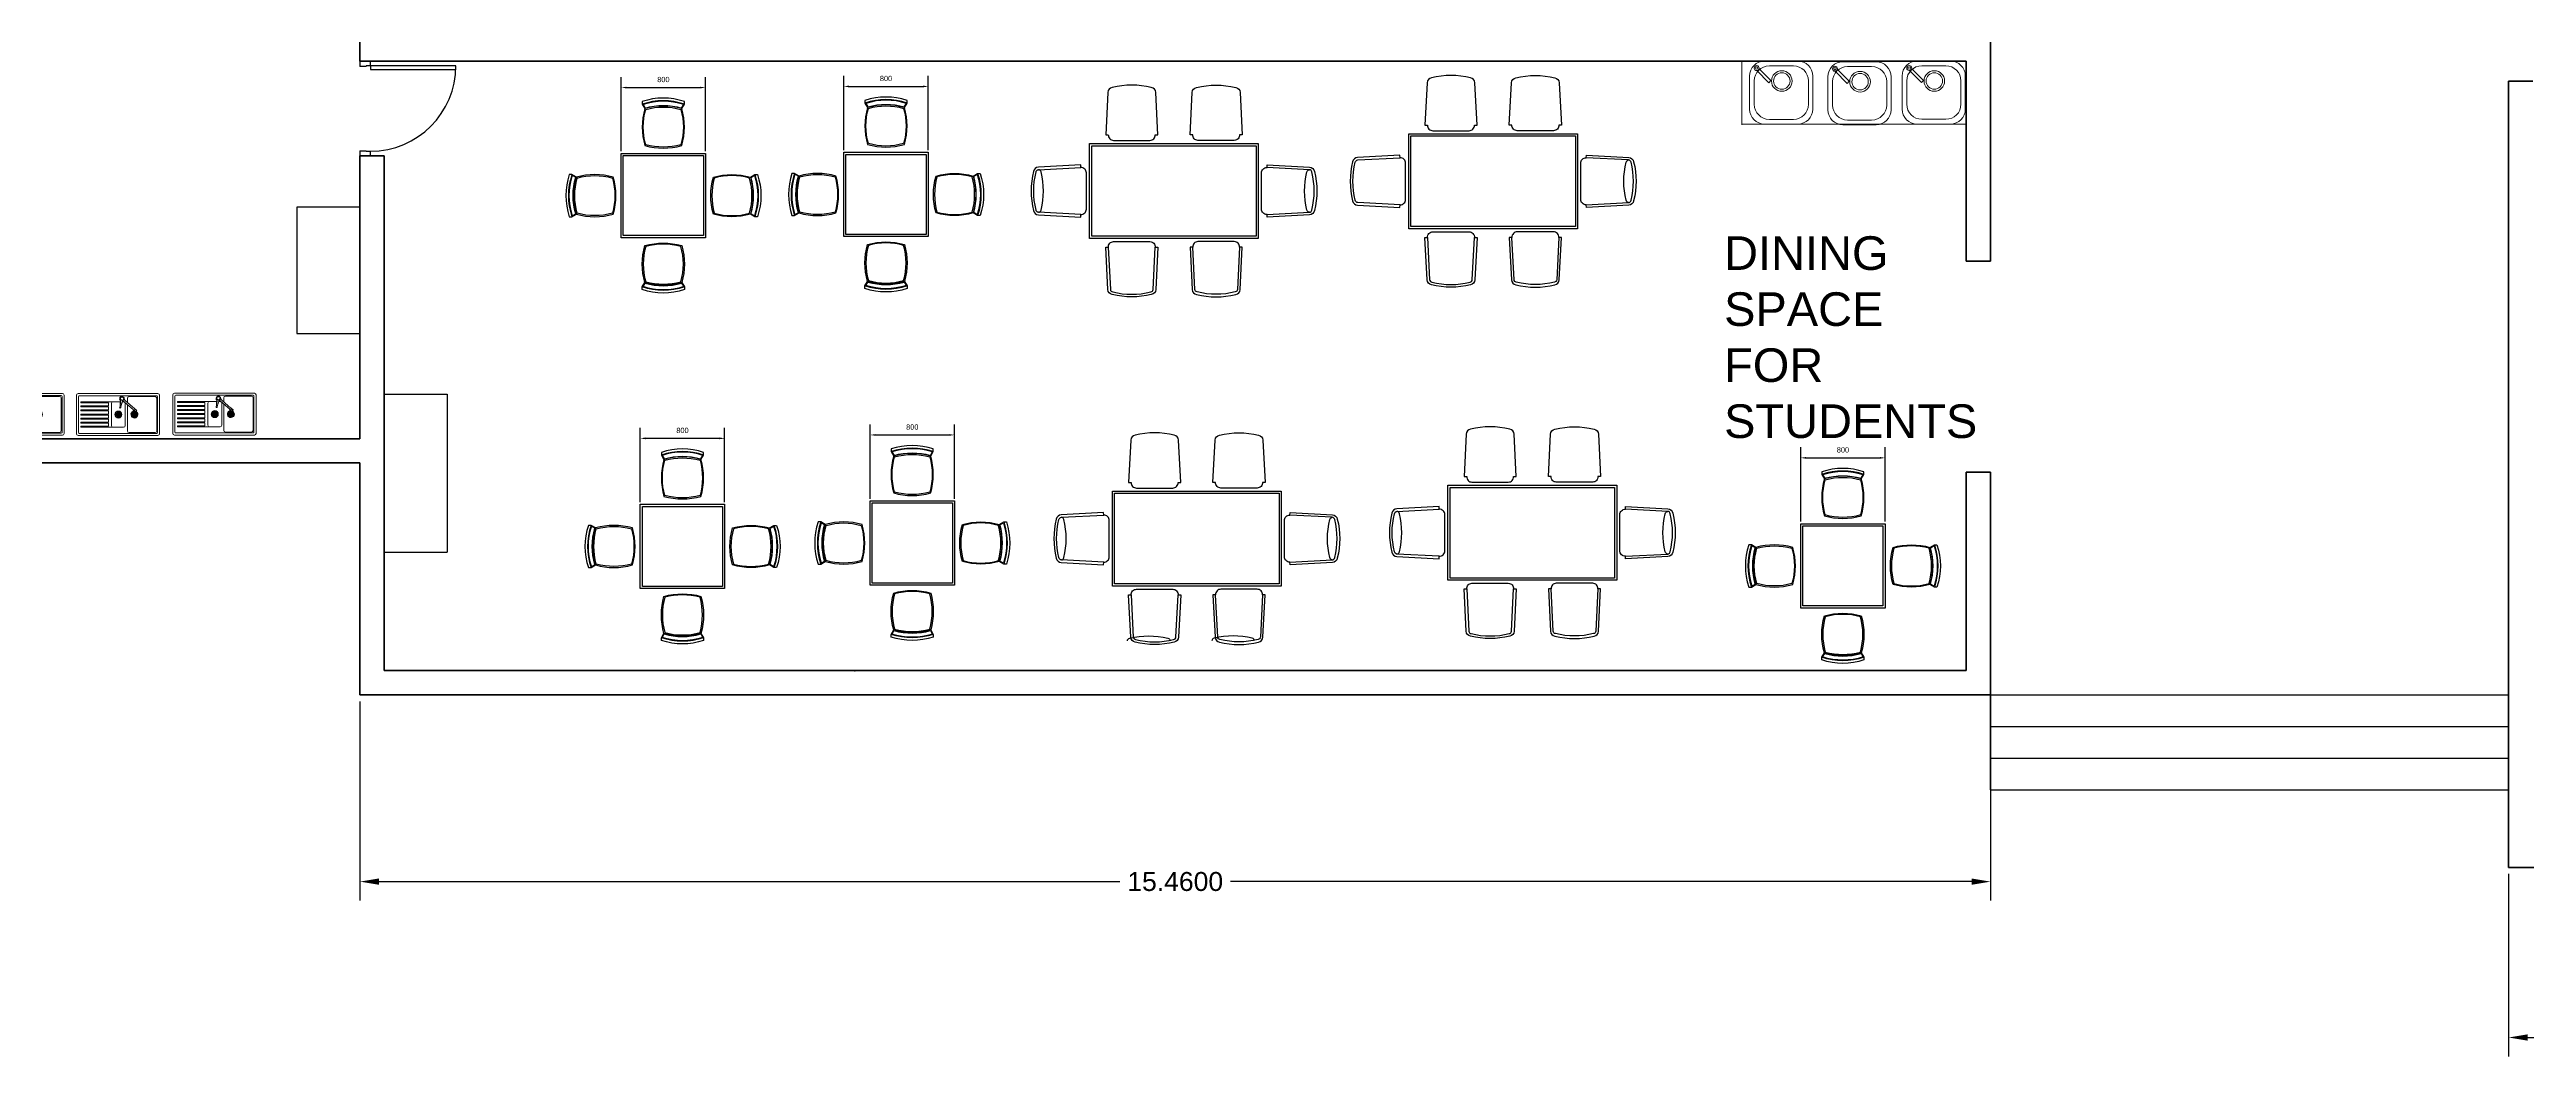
# Model space of a CAD drawing. Header units: metres. Extents: x -353 to 1688, y -477 to 135.
# Drawn here: x 469.63 to 493.12, y -363.14 to -353.58 of the extents above; entities that cross this region are included whole.
import ezdxf

# ---------------------------------------------------------------- set-up
doc = ezdxf.new("R2010")
doc.units = ezdxf.units.M
doc.header["$MEASUREMENT"] = 0
for name, color, linetype, lineweight in [('DIMENSION', 240, 'Continuous', 40), ('ELEVATION', 160, 'Continuous', 20), ('WALL', 2, 'Continuous', 40)]:
    doc.layers.add(name, color=color, linetype=linetype, lineweight=lineweight)
for name, color, linetype in [('door space', 1, 'Continuous'), ('ID-LOOSE', 31, 'Continuous'), ('ID-LOOSE2', 8, 'Continuous')]:
    doc.layers.add(name, color=color, linetype=linetype)
for name, color, linetype, plot in [('FURNITURE', 130, 'Continuous', False), ('STAIR', 231, 'Continuous', False), ('TEXT', 141, 'Continuous', False)]:
    doc.layers.add(name, color=color, linetype=linetype, plot=plot)
doc.styles.get("Standard").update_dxf_attribs({"font": 'arial.ttf'})
doc.dimstyles.new('Annotative', dxfattribs={"dimscale": 0, "dimtxt": 0.18, "dimasz": 0.18, "dimexe": 0.18, "dimexo": 0.0625, "dimgap": 0.09, "dimtad": 0, "dimtih": 1, "dimtoh": 1, "dimdec": 4, "dimzin": 0, "dimdsep": 46, "dimtxsty": 'Standard', "dimcen": 0.09, "dimadec": 0, "dimazin": 0, "dimtfac": 1, "dimtdec": 4, "dimtofl": 0, "dimtmove": 0, "dimatfit": 3, "dimfxl": 1, "dimtolj": 1, "dimtzin": 0, "dimarcsym": 0})
doc.dimstyles.new('ARCHITXT', dxfattribs={"dimtxt": 0.05, "dimasz": 0.05, "dimexe": 0.1, "dimexo": 0.02, "dimgap": 0.05, "dimtad": 1, "dimtih": 1, "dimtoh": 1, "dimdec": 0, "dimlfac": 1000, "dimzin": 0, "dimdsep": 46, "dimtxsty": 'Standard', "dimcen": 0.1, "dimdle": 0.18, "dimclrd": 15, "dimclre": 15, "dimclrt": 202, "dimadec": 0, "dimazin": 0, "dimtfac": 0.72, "dimtdec": 0, "dimtix": 1, "dimtmove": 2, "dimatfit": 3, "dimfxl": 1, "dimtolj": 1, "dimtzin": 0, "dimarcsym": 0})

# ---------------------------------------------------------------- blocks, each defined once
blk = doc.blocks.new('A$C504E2D25')
at = {"layer": 'ID-LOOSE'}
blk.add_lwpolyline([(0, 0), (0, 0.9), (1.6, 0.9), (1.6, 0)], close=True, dxfattribs=at)
at = {"layer": 'ID-LOOSE2'}
blk.add_lwpolyline([(0.02, 0.02), (0.02, 0.88), (1.58, 0.88), (1.58, 0.02)], close=True, dxfattribs=at)
blk = doc.blocks.new('A$C8043')
at = {"layer": 'ID-LOOSE'}
blk.add_lwpolyline([(0.377, 1.275, 0.142857), (0.377, 1.625), (0.402, 1.667), (0.402, 1.692, 0.16432), (0.002, 1.692), (0.002, 1.667), (0.027, 1.625, 0.142857), (0.027, 1.275, 0.142857)], format="xyb", close=True, dxfattribs=at)
at = {"layer": 'ID-LOOSE2'}
for points in [[(0.395, 1.664, 0.159203), (0.01, 1.664), (0.03, 1.631, -0.139716), (0.375, 1.631)], [(0.035, 1.283, -0.138299), (0.035, 1.617, -0.138299), (0.369, 1.617, -0.138299), (0.369, 1.283, -0.138299)]]:
    blk.add_lwpolyline(points, format="xyb", close=True, dxfattribs=at)
at = {"layer": 'ID-LOOSE2', "color": 4}
for centre, start, end in [((0.202, 1.075), 71.3371, 108.6629), ((0.202, 1.025), 73.7398, 106.2602)]:
    blk.add_arc(centre, 0.625, start, end, dxfattribs=at)
blk = doc.blocks.new('*D151')
at = {"layer": 'Defpoints', "color": 0, "transparency": 16777216}
for p in [(487.039, -357.455), (486.239, -358.08), (487.039, -358.08)]:
    blk.add_point(p, dxfattribs=at)
at = {"layer": 'FURNITURE', "color": 15, "lineweight": -2, "transparency": 16777216}
for p, q in [((486.239, -358.06), (486.239, -357.355)), ((487.039, -358.06), (487.039, -357.355)), ((486.289, -357.455), (486.989, -357.455))]:
    blk.add_line(p, q, dxfattribs=at)
at = {"layer": 'FURNITURE', "color": 15, "transparency": 16777216}
for points in [[(486.289, -357.447), (486.289, -357.464), (486.239, -357.455)], [(486.989, -357.447), (486.989, -357.464), (487.039, -357.455)]]:
    blk.add_solid(points, dxfattribs=at)
at = {"layer": 'FURNITURE', "color": 202, "transparency": 16777216, "insert": (486.639, -357.38), "char_height": 0.05, "attachment_point": 5}
blk.add_mtext('\\A1;800', dxfattribs=at)
blk = doc.blocks.new('A$C027E3DAA')
at = {"lineweight": 5}
for p, q in [((48, 356), (128, 276)), ((142, 290), (63, 369)), ((320, 420), (100, 420)), ((291, 388), (131, 388)), ((0, 100), (0, 320)), ((31, 132), (31, 288)), ((128, 276), (142, 290)), ((391, 132), (391, 288)), ((420, 100), (420, 320)), ((291, 32), (131, 32)), ((320, 0), (100, 0))]:
    blk.add_line(p, q, dxfattribs=at)
for centre, radius in [((47, 373), 16.5), ((47, 373), 8.24), ((214, 287), 68.5), ((214, 287), 54.8)]:
    blk.add_circle(centre, radius, dxfattribs=at)
for centre, start, end in [((100, 320), 90, 180), ((131, 288), 90, 180), ((291, 288), 0, 90), ((320, 320), 0, 90), ((100, 100), 180, 270), ((131, 132), 180, 270), ((291, 132), 270, 0), ((320, 100), 270, 0)]:
    blk.add_arc(centre, 100, start, end, dxfattribs=at)
blk = doc.blocks.new('*D152')
at = {"layer": 'Defpoints', "color": 0, "transparency": 16777216}
for p in [(478.215, -357.238), (477.415, -357.863), (478.215, -357.863)]:
    blk.add_point(p, dxfattribs=at)
at = {"layer": 'FURNITURE', "color": 15, "lineweight": -2, "transparency": 16777216}
for p, q in [((477.415, -357.843), (477.415, -357.138)), ((478.215, -357.843), (478.215, -357.138)), ((477.465, -357.238), (478.165, -357.238))]:
    blk.add_line(p, q, dxfattribs=at)
at = {"layer": 'FURNITURE', "color": 15, "transparency": 16777216}
for points in [[(477.465, -357.23), (477.465, -357.246), (477.415, -357.238)], [(478.165, -357.23), (478.165, -357.246), (478.215, -357.238)]]:
    blk.add_solid(points, dxfattribs=at)
at = {"layer": 'FURNITURE', "color": 202, "transparency": 16777216, "insert": (477.815, -357.163), "char_height": 0.05, "attachment_point": 5}
blk.add_mtext('\\A1;800', dxfattribs=at)
blk = doc.blocks.new('*D153')
at = {"layer": 'Defpoints', "color": 0, "transparency": 16777216}
for p in [(477.966, -353.931), (477.166, -354.556), (477.966, -354.556)]:
    blk.add_point(p, dxfattribs=at)
at = {"layer": 'FURNITURE', "color": 15, "lineweight": -2, "transparency": 16777216}
for p, q in [((477.166, -354.536), (477.166, -353.831)), ((477.966, -354.536), (477.966, -353.831)), ((477.216, -353.931), (477.916, -353.931))]:
    blk.add_line(p, q, dxfattribs=at)
at = {"layer": 'FURNITURE', "color": 15, "transparency": 16777216}
for points in [[(477.216, -353.923), (477.216, -353.94), (477.166, -353.931)], [(477.916, -353.923), (477.916, -353.94), (477.966, -353.931)]]:
    blk.add_solid(points, dxfattribs=at)
at = {"layer": 'FURNITURE', "color": 202, "transparency": 16777216, "insert": (477.566, -353.856), "char_height": 0.05, "attachment_point": 5}
blk.add_mtext('\\A1;800', dxfattribs=at)
blk = doc.blocks.new('*D154')
at = {"layer": 'Defpoints', "color": 0, "transparency": 16777216}
for p in [(475.855, -353.942), (475.055, -354.567), (475.855, -354.567)]:
    blk.add_point(p, dxfattribs=at)
at = {"layer": 'FURNITURE', "color": 15, "lineweight": -2, "transparency": 16777216}
for p, q in [((475.055, -354.547), (475.055, -353.842)), ((475.855, -354.547), (475.855, -353.842)), ((475.105, -353.942), (475.805, -353.942))]:
    blk.add_line(p, q, dxfattribs=at)
at = {"layer": 'FURNITURE', "color": 15, "transparency": 16777216}
for points in [[(475.105, -353.934), (475.105, -353.95), (475.055, -353.942)], [(475.805, -353.934), (475.805, -353.95), (475.855, -353.942)]]:
    blk.add_solid(points, dxfattribs=at)
at = {"layer": 'FURNITURE', "color": 202, "transparency": 16777216, "insert": (475.455, -353.866), "char_height": 0.05, "attachment_point": 5}
blk.add_mtext('\\A1;800', dxfattribs=at)
blk = doc.blocks.new('*D155')
at = {"layer": 'Defpoints', "color": 0, "transparency": 16777216}
for p in [(476.036, -357.27), (475.236, -357.895), (476.036, -357.895)]:
    blk.add_point(p, dxfattribs=at)
at = {"layer": 'FURNITURE', "color": 15, "lineweight": -2, "transparency": 16777216}
for p, q in [((475.236, -357.875), (475.236, -357.17)), ((476.036, -357.875), (476.036, -357.17)), ((475.286, -357.27), (475.986, -357.27))]:
    blk.add_line(p, q, dxfattribs=at)
at = {"layer": 'FURNITURE', "color": 15, "transparency": 16777216}
for points in [[(475.286, -357.262), (475.286, -357.279), (475.236, -357.27)], [(475.986, -357.262), (475.986, -357.279), (476.036, -357.27)]]:
    blk.add_solid(points, dxfattribs=at)
at = {"layer": 'FURNITURE', "color": 202, "transparency": 16777216, "insert": (475.636, -357.195), "char_height": 0.05, "attachment_point": 5}
blk.add_mtext('\\A1;800', dxfattribs=at)
blk = doc.blocks.new('A$C6DD140BA')
at = {"lineweight": 5}
for p, q in [((0, 480), (0, 20)), ((975, 500), (20, 500)), ((25, 465), (25, 35)), ((960, 475), (35, 475)), ((55, 402), (55, 390)), ((526, 402), (55, 402)), ((385, 390), (55, 390)), ((55, 354), (55, 342)), ((385, 354), (55, 354)), ((385, 342), (55, 342)), ((55, 305), (55, 293)), ((385, 305), (55, 305)), ((220, 390), (242, 390)), ((385, 390), (385, 354)), ((385, 342), (385, 305)), ((420, 382), (420, 117)), ((565, 402), (553, 402)), ((575, 399), (680, 308)), ((585, 117), (585, 382)), ((693, 323), (589, 414)), ((610, 445), (610, 395)), ((610, 368), (610, 55)), ((940, 465), (630, 465)), ((960, 55), (960, 445)), ((970, 465), (970, 35)), ((995, 480), (995, 20)), ((35, 25), (960, 25)), ((385, 293), (55, 293)), ((55, 256), (55, 244)), ((385, 256), (55, 256)), ((385, 256), (55, 256)), ((385, 244), (55, 244)), ((385, 244), (55, 244)), ((55, 207), (55, 195)), ((385, 207), (55, 207)), ((385, 195), (55, 195)), ((55, 158), (55, 146)), ((385, 158), (55, 158)), ((385, 146), (55, 146)), ((55, 109), (55, 97)), ((385, 109), (55, 109)), ((55, 97), (565, 97)), ((385, 293), (385, 256)), ((385, 244), (385, 207)), ((385, 195), (385, 158)), ((385, 146), (385, 109)), ((630, 35), (940, 35)), ((20, 0), (975, 0))]:
    blk.add_line(p, q, dxfattribs=at)
for centre, radius in [((502, 250), 41.9), ((502, 250), 34.4), ((502, 250), 5.37), ((694, 250), 34.4), ((694, 250), 5.37)]:
    blk.add_circle(centre, radius, dxfattribs=at)
for centre, radius, start, end in [((20, 480), 20, 90, 180), ((35, 465), 10, 90, 180), ((440, 382), 20, 90, 180), ((545, 437), 28.1, 347.9416, 227.0472), ((23, 426), 503, 349.5127, 1.0023), ((524, 334), 6.64, 170.7195, 346.9394), ((526, 335), 4.91, 202.3488, 285.3321), ((220, 432), 311, 347.884, 359.213), ((546, 438), 20, 330.7981, 186.8608), ((545, 437), 16.2, 207.428, 320.6546), ((1023, 218), 506, 155.4149, 166.8735), ((843, 297), 313, 156.4016, 167.6897), ((509, 323), 100, 49.097, 61.8197), ((500, 89), 326, 79.282, 80.1673), ((548, 386), 29.3, 47.5907, 71.3329), ((654, 489), 100, 205.6099, 229.0971), ((565, 382), 20, 68.9377, 90), ((597, 442), 29.3, 201.23, 229.737), ((565, 382), 20, 0, 29.2341), ((630, 445), 20, 90, 180), ((614, 232), 100, 34.5946, 49.097), ((759, 399), 100, 229.0971, 243.5995), ((708, 297), 13.9, 214.5946, 63.5995), ((704, 300), 7.59, 107.908, 167.1608), ((708, 297), 8.12, 257.1394, 59.2202), ((710, 297), 9.65, 327.9665, 38.2217), ((940, 445), 20, 0, 90), ((960, 465), 10, 0, 90), ((975, 480), 20, 0, 90), ((20, 20), 20, 180, 270), ((35, 35), 10, 180, 270), ((440, 117), 20, 180, 270), ((565, 117), 20, 270, 0), ((630, 55), 20, 180, 270), ((694, 250), 41.9, 89.0843, 58.737), ((940, 55), 20, 270, 0), ((960, 35), 10, 270, 0), ((975, 20), 20, 270, 0)]:
    blk.add_arc(centre, radius, start, end, dxfattribs=at)
for centre, major_axis in [((483, 250), (14.5, 0)), ((485, 260), (12.6, -7.2)), ((485, 240), (12.6, 7.2)), ((493, 267), (7.2, -12.6)), ((493, 233), (7.2, 12.6)), ((502, 270), (0, -14.5)), ((502, 230), (0, 14.5)), ((512, 267), (-7.2, -12.6)), ((512, 233), (-7.2, 12.6)), ((520, 260), (-12.6, -7.2)), ((520, 240), (-12.6, 7.2)), ((522, 250), (-14.5, 0)), ((675, 250), (14.5, 0)), ((677, 260), (12.6, -7.2)), ((677, 240), (12.6, 7.2)), ((684, 267), (7.2, -12.6)), ((684, 233), (7.2, 12.6)), ((694, 270), (0, -14.5)), ((694, 230), (0, 14.5)), ((704, 267), (-7.2, -12.6)), ((704, 233), (-7.2, 12.6)), ((712, 260), (-12.6, -7.2)), ((712, 240), (-12.6, 7.2)), ((714, 250), (-14.5, 0))]:
    blk.add_ellipse(centre, major_axis=major_axis, ratio=0.137964, dxfattribs=at)
blk = doc.blocks.new('*D169')
at = {"layer": 'Defpoints', "color": 0, "transparency": 16777216}
for p in [(492.95, -361.341), (515.37, -361.341), (492.95, -362.955)]:
    blk.add_point(p, dxfattribs=at)
at = {"layer": 'DIMENSION', "color": 0, "lineweight": -2, "transparency": 16777216}
for p, q in [((492.95, -361.403), (492.95, -363.135)), ((515.37, -361.403), (515.37, -363.135)), ((493.13, -362.955), (503.625, -362.955)), ((515.19, -362.955), (504.695, -362.955))]:
    blk.add_line(p, q, dxfattribs=at)
at = {"layer": 'DIMENSION', "color": 0, "transparency": 16777216}
for points in [[(493.13, -362.925), (493.13, -362.985), (492.95, -362.955)], [(515.19, -362.925), (515.19, -362.985), (515.37, -362.955)]]:
    blk.add_solid(points, dxfattribs=at)
at = {"layer": 'DIMENSION', "color": 0, "transparency": 16777216, "insert": (504.16, -362.955), "char_height": 0.18, "attachment_point": 5}
blk.add_mtext('\\A1;22.4200', dxfattribs=at)
blk = doc.blocks.new('*D170')
at = {"layer": 'Defpoints', "color": 0, "transparency": 16777216}
for p in [(472.578, -359.704), (488.038, -359.704), (472.578, -361.476)]:
    blk.add_point(p, dxfattribs=at)
at = {"layer": 'DIMENSION', "color": 0, "lineweight": -2, "transparency": 16777216}
for p, q in [((472.578, -359.767), (472.578, -361.656)), ((488.038, -359.767), (488.038, -361.656)), ((472.758, -361.476), (479.783, -361.476)), ((487.858, -361.476), (480.833, -361.476))]:
    blk.add_line(p, q, dxfattribs=at)
at = {"layer": 'DIMENSION', "color": 0, "transparency": 16777216}
for points in [[(472.758, -361.446), (472.758, -361.506), (472.578, -361.476)], [(487.858, -361.446), (487.858, -361.506), (488.038, -361.476)]]:
    blk.add_solid(points, dxfattribs=at)
at = {"layer": 'DIMENSION', "color": 0, "transparency": 16777216, "insert": (480.308, -361.476), "char_height": 0.18, "attachment_point": 5}
blk.add_mtext('\\A1;15.4600', dxfattribs=at)

msp = doc.modelspace()

# ---------------------------------------------------------------- linework, layer by layer
for p, q in [((472.80532, -354.59069), (472.80532, -357.27392)), ((472.80532, -357.27392), (472.80783, -357.27392))]:
    msp.add_line(p, q)
at = {"layer": 'door space'}
for p, q in [((472.57783, -353.69069), (472.57783, -353.74069)), ((472.67783, -353.69069), (472.57783, -353.69069)), ((472.63783, -353.74069), (472.57783, -353.74069)), ((472.67783, -353.73569), (472.63783, -353.73569)), ((472.63783, -353.74069), (472.63783, -353.73569)), ((472.67783, -353.73569), (472.67783, -353.69069)), ((473.48783, -353.73569), (472.67783, -353.73569)), ((472.67783, -353.73569), (472.67783, -353.77069)), ((472.67783, -353.77069), (473.48783, -353.77069)), ((472.57783, -354.54069), (472.57783, -354.59069)), ((472.57783, -354.54069), (472.63783, -354.54069)), ((472.57783, -354.59069), (472.67783, -354.59069)), ((472.63783, -354.54569), (472.63783, -354.54069)), ((472.63783, -354.54569), (472.67783, -354.54569)), ((472.67783, -354.59069), (472.67783, -354.54569))]:
    msp.add_line(p, q, dxfattribs=at)
msp.add_ellipse((472.67783, -353.73569), major_axis=(0.57276, 0.57276), ratio=1, start_param=3.92699082, end_param=5.49778714, dxfattribs=at)
at = {"layer": 'ELEVATION'}
for p, q in [((483.48256, -353.68847), (483.48249, -353.69069)), ((485.67951, -353.69621), (485.67951, -354.29621)), ((485.67951, -354.29069), (487.80783, -354.29069)), ((477.27015, -359.47431), (477.27011, -359.48364))]:
    msp.add_line(p, q, dxfattribs=at)
at = {"layer": 'FURNITURE'}
for p, q in [((472.57815, -355.07528), (471.97815, -355.07528)), ((471.97815, -355.07528), (471.97815, -356.27528)), ((471.97815, -356.27528), (472.57815, -356.27528)), ((472.80532, -356.84966), (473.40532, -356.84966)), ((473.40532, -356.84966), (473.40532, -358.34966)), ((472.80532, -358.34966), (473.40532, -358.34966))]:
    msp.add_line(p, q, dxfattribs=at)
for points in [[(480.1183, -354.39091), (480.14327, -354.38966), (480.12319, -353.98813, 0.35443082), (480.08114, -353.94126, 0.12131784), (479.71071, -353.94126, 0.35443082), (479.66866, -353.98813), (479.64858, -354.38966), (479.67355, -354.39091, 0.4289229), (479.72349, -354.44341), (480.06836, -354.44341, 0.4289229), (480.1183, -354.39091)], [(480.47355, -354.39091), (480.44858, -354.38966), (480.46866, -353.98813, -0.35443082), (480.51071, -353.94126, -0.12131784), (480.88114, -353.94126, -0.35443082), (480.92319, -353.98813), (480.94327, -354.38966), (480.9183, -354.39091, -0.4289229), (480.86836, -354.44341), (480.52349, -354.44341, -0.4289229), (480.47355, -354.39091)], [(483.14492, -354.29876), (483.16989, -354.29751), (483.14981, -353.89598, 0.35443082), (483.10776, -353.8491, 0.12131784), (482.73733, -353.8491, 0.35443082), (482.69528, -353.89598), (482.6752, -354.29751), (482.70017, -354.29876, 0.4289229), (482.75011, -354.35126), (483.09498, -354.35126, 0.4289229), (483.14492, -354.29876)], [(483.50017, -354.29876), (483.4752, -354.29751), (483.49528, -353.89598, -0.35443082), (483.53733, -353.8491, -0.12131784), (483.90776, -353.8491, -0.35443082), (483.94981, -353.89598), (483.96989, -354.29751), (483.94492, -354.29876, -0.4289229), (483.89498, -354.35126), (483.55011, -354.35126, -0.4289229), (483.50017, -354.29876)], [(482.44005, -354.60888), (482.4388, -354.58391), (482.03727, -354.60399, 0.35443082), (481.99039, -354.64604, 0.12131784), (481.99039, -355.01647, 0.35443082), (482.03727, -355.05852), (482.4388, -355.0786), (482.44005, -355.05363, 0.4289229), (482.49254, -355.00369), (482.49254, -354.65882, 0.4289229), (482.44005, -354.60888)], [(484.20504, -354.60888), (484.20629, -354.58391), (484.60782, -354.60399, -0.35443082), (484.6547, -354.64604, -0.12131784), (484.6547, -355.01647, -0.35443082), (484.60782, -355.05852), (484.20629, -355.0786), (484.20504, -355.05363, -0.4289229), (484.15254, -355.00369), (484.15254, -354.65882, -0.4289229), (484.20504, -354.60888)], [(479.41343, -354.70103), (479.41218, -354.67607), (479.01065, -354.69614, 0.35443082), (478.96377, -354.73819, 0.12131784), (478.96377, -355.10862, 0.35443082), (479.01065, -355.15068), (479.41218, -355.17075), (479.41343, -355.14578, 0.4289229), (479.46593, -355.09585), (479.46593, -354.75097, 0.4289229), (479.41343, -354.70103)], [(481.17842, -354.70103), (481.17967, -354.67607), (481.5812, -354.69614, -0.35443082), (481.62808, -354.73819, -0.12131784), (481.62808, -355.10862, -0.35443082), (481.5812, -355.15068), (481.17967, -355.17075), (481.17842, -355.14578, -0.4289229), (481.12593, -355.09585), (481.12593, -354.75097, -0.4289229), (481.17842, -354.70103)], [(483.14492, -355.36375), (483.16989, -355.365), (483.14981, -355.76653, -0.35443082), (483.10776, -355.81341, -0.12131784), (482.73733, -355.81341, -0.35443082), (482.69528, -355.76653), (482.6752, -355.365), (482.70017, -355.36375, -0.4289229), (482.75011, -355.31126), (483.09498, -355.31126, -0.4289229), (483.14492, -355.36375)], [(483.50017, -355.36375), (483.4752, -355.365), (483.49528, -355.76653, 0.35443082), (483.53733, -355.81341, 0.12131784), (483.90776, -355.81341, 0.35443082), (483.94981, -355.76653), (483.96989, -355.365), (483.94492, -355.36375, 0.4289229), (483.89498, -355.31126), (483.55011, -355.31126, 0.4289229), (483.50017, -355.36375)], [(480.1183, -355.45591), (480.14327, -355.45715), (480.12319, -355.85869, -0.35443082), (480.08114, -355.90556, -0.12131784), (479.71071, -355.90556, -0.35443082), (479.66866, -355.85869), (479.64858, -355.45715), (479.67355, -355.45591, -0.4289229), (479.72349, -355.40341), (480.06836, -355.40341, -0.4289229), (480.1183, -355.45591)], [(480.47355, -355.45591), (480.44858, -355.45715), (480.46866, -355.85869, 0.35443082), (480.51071, -355.90556, 0.12131784), (480.88114, -355.90556, 0.35443082), (480.92319, -355.85869), (480.94327, -355.45715), (480.9183, -355.45591, 0.4289229), (480.86836, -355.40341), (480.52349, -355.40341, 0.4289229), (480.47355, -355.45591)], [(483.51631, -357.63288), (483.54127, -357.63163), (483.5212, -357.2301, 0.35443082), (483.47915, -357.18322, 0.12131784), (483.10871, -357.18322, 0.35443082), (483.06666, -357.2301), (483.04659, -357.63163), (483.07156, -357.63288, 0.4289229), (483.12149, -357.68538), (483.46637, -357.68538, 0.4289229), (483.51631, -357.63288)], [(483.87156, -357.63288), (483.84659, -357.63163), (483.86666, -357.2301, -0.35443082), (483.90871, -357.18322, -0.12131784), (484.27915, -357.18322, -0.35443082), (484.3212, -357.2301), (484.34127, -357.63163), (484.31631, -357.63288, -0.4289229), (484.26637, -357.68538), (483.92149, -357.68538, -0.4289229), (483.87156, -357.63288)], [(480.33517, -357.68929), (480.36014, -357.68804), (480.34006, -357.28651, 0.35443082), (480.29801, -357.23964, 0.12131784), (479.92758, -357.23964, 0.35443082), (479.88552, -357.28651), (479.86545, -357.68804), (479.89042, -357.68929, 0.4289229), (479.94035, -357.74179), (480.28523, -357.74179, 0.4289229), (480.33517, -357.68929)], [(480.69042, -357.68929), (480.66545, -357.68804), (480.68552, -357.28651, -0.35443082), (480.72758, -357.23964, -0.12131784), (481.09801, -357.23964, -0.35443082), (481.14006, -357.28651), (481.16014, -357.68804), (481.13517, -357.68929, -0.4289229), (481.08523, -357.74179), (480.74035, -357.74179, -0.4289229), (480.69042, -357.68929)], [(479.63029, -357.99941), (479.62905, -357.97445), (479.22752, -357.99452, 0.35443082), (479.18064, -358.03657, 0.12131784), (479.18064, -358.40701, 0.35443082), (479.22752, -358.44906), (479.62905, -358.46913), (479.63029, -358.44417, 0.4289229), (479.68279, -358.39423), (479.68279, -358.04935, 0.4289229), (479.63029, -357.99941)], [(481.39529, -357.99941), (481.39654, -357.97445), (481.79807, -357.99452, -0.35443082), (481.84495, -358.03657, -0.12131784), (481.84495, -358.40701, -0.35443082), (481.79807, -358.44906), (481.39654, -358.46913), (481.39529, -358.44417, -0.4289229), (481.34279, -358.39423), (481.34279, -358.04935, -0.4289229), (481.39529, -357.99941)], [(482.81143, -357.943), (482.81018, -357.91803), (482.40865, -357.93811, 0.35443082), (482.36178, -357.98016, 0.12131784), (482.36178, -358.35059, 0.35443082), (482.40865, -358.39264), (482.81018, -358.41272), (482.81143, -358.38775, 0.4289229), (482.86393, -358.33781), (482.86393, -357.99294, 0.4289229), (482.81143, -357.943)], [(484.57643, -357.943), (484.57768, -357.91803), (484.97921, -357.93811, -0.35443082), (485.02608, -357.98016, -0.12131784), (485.02608, -358.35059, -0.35443082), (484.97921, -358.39264), (484.57768, -358.41272), (484.57643, -358.38775, -0.4289229), (484.52393, -358.33781), (484.52393, -357.99294, -0.4289229), (484.57643, -357.943)], [(480.33517, -358.75429), (480.36014, -358.75554), (480.34006, -359.15707, -0.35443082), (480.29801, -359.20394, -0.12131784), (479.92758, -359.20394, -0.35443082), (479.88552, -359.15707), (479.86545, -358.75554), (479.89042, -358.75429, -0.4289229), (479.94035, -358.70179), (480.28523, -358.70179, -0.4289229), (480.33517, -358.75429)], [(480.69042, -358.75429), (480.66545, -358.75554), (480.68552, -359.15707, 0.35443082), (480.72758, -359.20394, 0.12131784), (481.09801, -359.20394, 0.35443082), (481.14006, -359.15707), (481.16014, -358.75554), (481.13517, -358.75429, 0.4289229), (481.08523, -358.70179), (480.74035, -358.70179, 0.4289229), (480.69042, -358.75429)], [(483.51631, -358.69787), (483.54127, -358.69912), (483.5212, -359.10065, -0.35443082), (483.47915, -359.14753, -0.12131784), (483.10871, -359.14753, -0.35443082), (483.06666, -359.10065), (483.04659, -358.69912), (483.07156, -358.69787, -0.4289229), (483.12149, -358.64538), (483.46637, -358.64538, -0.4289229), (483.51631, -358.69787)], [(483.87156, -358.69787), (483.84659, -358.69912), (483.86666, -359.10065, 0.35443082), (483.90871, -359.14753, 0.12131784), (484.27915, -359.14753, 0.35443082), (484.3212, -359.10065), (484.34127, -358.69912), (484.31631, -358.69787, 0.4289229), (484.26637, -358.64538), (483.92149, -358.64538, 0.4289229), (483.87156, -358.69787)]]:
    msp.add_lwpolyline(points, format="xyb", close=True, dxfattribs=at)
for points in [[(475.05463, -354.5669), (475.85463, -354.5669), (475.85463, -355.3669), (475.05463, -355.3669)], [(475.07463, -354.5869), (475.83463, -354.5869), (475.83463, -355.3469), (475.07463, -355.3469)], [(477.16598, -354.55638), (477.96598, -354.55638), (477.96598, -355.35638), (477.16598, -355.35638)], [(477.18598, -354.57638), (477.94598, -354.57638), (477.94598, -355.33638), (477.18598, -355.33638)], [(475.2359, -357.89549), (476.0359, -357.89549), (476.0359, -358.69549), (475.2359, -358.69549)], [(477.41465, -357.86316), (478.21465, -357.86316), (478.21465, -358.66316), (477.41465, -358.66316)], [(477.43465, -357.88316), (478.19465, -357.88316), (478.19465, -358.64316), (477.43465, -358.64316)], [(475.2559, -357.91549), (476.0159, -357.91549), (476.0159, -358.67549), (475.2559, -358.67549)], [(486.23862, -358.08038), (487.03862, -358.08038), (487.03862, -358.88038), (486.23862, -358.88038)], [(486.25862, -358.10038), (487.01862, -358.10038), (487.01862, -358.86038), (486.25862, -358.86038)]]:
    msp.add_lwpolyline(points, close=True, dxfattribs=at)
for points in [[(482.44005, -355.05363), (482.03852, -355.03355, -0.36424887), (482.01495, -355.01167, -0.12213666), (482.01495, -354.65084, -0.36424887), (482.03852, -354.62896), (482.44005, -354.60888, -0.4289229)], [(484.20504, -355.05363), (484.60657, -355.03355, 0.36424887), (484.63013, -355.01167, 0.12213666), (484.63013, -354.65084, 0.36424887), (484.60657, -354.62896), (484.20504, -354.60888, 0.4289229)], [(479.41343, -355.14578), (479.0119, -355.12571, -0.36424887), (478.98834, -355.10382, -0.12213666), (478.98834, -354.743, -0.36424887), (479.0119, -354.72111), (479.41343, -354.70103, -0.4289229)], [(479.0119, -355.12571, 0.36424887), (479.03546, -355.10382, 0.12213666), (479.03546, -354.743, 0.36424887), (479.0119, -354.72111)], [(481.17842, -355.14578), (481.57995, -355.12571, 0.36424887), (481.60351, -355.10382, 0.12213666), (481.60351, -354.743, 0.36424887), (481.57995, -354.72111), (481.17842, -354.70103, 0.4289229)], [(481.57995, -355.12571, -0.36424887), (481.55639, -355.10382, -0.12213666), (481.55639, -354.743, -0.36424887), (481.57995, -354.72111)], [(484.60657, -355.03355, -0.36424887), (484.58301, -355.01167, -0.12213666), (484.58301, -354.65084, -0.36424887), (484.60657, -354.62896)], [(479.67355, -355.45591), (479.69363, -355.85744, 0.36424887), (479.71551, -355.881, 0.12213666), (480.07634, -355.881, 0.36424887), (480.09822, -355.85744), (480.1183, -355.45591, 0.4289229)], [(480.9183, -355.45591), (480.89822, -355.85744, -0.36424887), (480.87634, -355.881, -0.12213666), (480.51551, -355.881, -0.36424887), (480.49363, -355.85744), (480.47355, -355.45591, -0.4289229)], [(482.70017, -355.36375), (482.72024, -355.76528, 0.36424887), (482.74213, -355.78884, 0.12213666), (483.10296, -355.78884, 0.36424887), (483.12484, -355.76528), (483.14492, -355.36375, 0.4289229)], [(483.94492, -355.36375), (483.92484, -355.76528, -0.36424887), (483.90296, -355.78884, -0.12213666), (483.54213, -355.78884, -0.36424887), (483.52024, -355.76528), (483.50017, -355.36375, -0.4289229)], [(479.63029, -358.44417), (479.22876, -358.42409, -0.36424887), (479.2052, -358.4022, -0.12213666), (479.2052, -358.04138, -0.36424887), (479.22876, -358.01949), (479.63029, -357.99941, -0.4289229)], [(479.22876, -358.42409, 0.36424887), (479.25232, -358.4022, 0.12213666), (479.25232, -358.04138, 0.36424887), (479.22876, -358.01949)], [(481.39529, -358.44417), (481.79682, -358.42409, 0.36424887), (481.82038, -358.4022, 0.12213666), (481.82038, -358.04138, 0.36424887), (481.79682, -358.01949), (481.39529, -357.99941, 0.4289229)], [(481.79682, -358.42409, -0.36424887), (481.77326, -358.4022, -0.12213666), (481.77326, -358.04138, -0.36424887), (481.79682, -358.01949)], [(482.81143, -358.38775), (482.4099, -358.36767, -0.36424887), (482.38634, -358.34579, -0.12213666), (482.38634, -357.98496, -0.36424887), (482.4099, -357.96308), (482.81143, -357.943, -0.4289229)], [(482.4099, -358.36767, 0.36424887), (482.43346, -358.34579, 0.12213666), (482.43346, -357.98496, 0.36424887), (482.4099, -357.96308)], [(484.57643, -358.38775), (484.97796, -358.36767, 0.36424887), (485.00152, -358.34579, 0.12213666), (485.00152, -357.98496, 0.36424887), (484.97796, -357.96308), (484.57643, -357.943, 0.4289229)], [(484.97796, -358.36767, -0.36424887), (484.9544, -358.34579, -0.12213666), (484.9544, -357.98496, -0.36424887), (484.97796, -357.96308)], [(479.89042, -358.75429), (479.91049, -359.15582, 0.36424887), (479.93238, -359.17938, 0.12213666), (480.2932, -359.17938, 0.36424887), (480.31509, -359.15582), (480.33517, -358.75429, 0.4289229)], [(481.13517, -358.75429), (481.11509, -359.15582, -0.36424887), (481.0932, -359.17938, -0.12213666), (480.73238, -359.17938, -0.36424887), (480.71049, -359.15582), (480.69042, -358.75429, -0.4289229)], [(483.07156, -358.69787), (483.09163, -359.0994, 0.36424887), (483.11352, -359.12296, 0.12213666), (483.47434, -359.12296, 0.36424887), (483.49623, -359.0994), (483.51631, -358.69787, 0.4289229)], [(484.31631, -358.69787), (484.29623, -359.0994, -0.36424887), (484.27434, -359.12296, -0.12213666), (483.91352, -359.12296, -0.36424887), (483.89163, -359.0994), (483.87156, -358.69787, -0.4289229)], [(479.85479, -359.18995, -0.36424887), (479.87668, -359.16639, -0.12213666), (480.2375, -359.16639, -0.36424887), (480.25939, -359.18995)], [(481.05939, -359.18995, 0.36424887), (481.0375, -359.16639, 0.12213666), (480.67668, -359.16639, 0.36424887), (480.65479, -359.18995)]]:
    msp.add_lwpolyline(points, format="xyb", dxfattribs=at)
at = {"layer": 'STAIR'}
for p, q in [((488.03783, -359.70431), (492.94998, -359.70431)), ((488.03783, -360.00431), (492.94998, -360.00431)), ((488.03783, -360.30431), (492.94998, -360.30431)), ((488.03783, -360.60431), (492.94998, -360.60431))]:
    msp.add_line(p, q, dxfattribs=at)
at = {"layer": 'WALL'}
for p, q in [((472.57783, -353.46069), (472.57783, -353.69069)), ((488.03783, -355.59069), (488.03783, -353.46069)), ((472.57783, -353.69069), (487.80783, -353.69069)), ((487.80783, -355.59069), (487.80783, -353.69069)), ((492.94998, -353.88084), (492.94998, -361.34084)), ((493.18004, -353.88154), (492.94998, -353.88154)), ((472.57783, -354.59069), (472.80783, -354.59069)), ((472.57783, -354.59069), (472.57783, -357.27392)), ((472.80783, -354.59069), (472.80783, -359.47431)), ((472.80532, -355.59069), (472.80783, -355.59069)), ((487.80783, -355.59069), (488.03783, -355.59069)), ((472.80532, -356.59069), (472.80783, -356.59069)), ((468.94505, -357.27392), (472.57783, -357.27392)), ((468.71505, -357.50392), (472.57783, -357.50392)), ((472.57783, -357.50392), (472.57783, -359.70431)), ((487.80783, -357.59069), (488.03783, -357.59069)), ((487.80783, -359.47431), (487.80783, -357.59069)), ((488.03783, -360.60431), (488.03783, -357.59069)), ((472.80783, -359.47431), (487.80783, -359.47431)), ((472.57783, -359.70431), (488.03783, -359.70431)), ((492.94998, -361.34084), (503.17998, -361.34084))]:
    msp.add_line(p, q, dxfattribs=at)

# ---------------------------------------------------------------- block references
at = {"layer": 'FURNITURE'}
for name, p, xscale, yscale, zscale in [('A$C027E3DAA', (485.75427, -354.28924), 0.001426284879213249, 0.001426284879213249, 0.001426284879213249), ('A$C027E3DAA', (486.49625, -354.2957), 0.001426284879213249, 0.001426284879213249, 0.001426284879213249), ('A$C027E3DAA', (487.20026, -354.2887), 0.001426284879213249, 0.001426284879213249, 0.001426284879213249), ('A$C6DD140BA', (468.98322, -357.24095), 0.0007937219349072473, 0.0007937219349072473, 0.0007937219349072473), ('A$C6DD140BA', (469.88892, -357.24251), 0.0007937219349072473, 0.0007937219349072473, 0.0007937219349072473), ('A$C6DD140BA', (470.80296, -357.23869), 0.0007937219349072473, 0.0007937219349072473, 0.0007937219349072473)]:
    msp.add_blockref(name, p, dxfattribs=dict(at, xscale=xscale, yscale=yscale, zscale=zscale))
for name, p in [('A$C8043', (475.2523, -355.7669)), ('A$C8043', (477.36366, -355.75638)), ('A$C504E2D25', (482.52254, -355.28126)), ('A$C504E2D25', (479.49593, -355.37341)), ('A$C8043', (475.43358, -359.09549)), ('A$C8043', (477.61233, -359.06316)), ('A$C8043', (486.4363, -359.28038)), ('A$C504E2D25', (479.71279, -358.67179)), ('A$C504E2D25', (482.89393, -358.61538))]:
    msp.add_blockref(name, p, dxfattribs=at)
at = {"layer": 'FURNITURE', "rotation": 90}
for p in [(476.25463, -355.16922), (478.36598, -355.1587), (476.4359, -358.49781), (478.61465, -358.46548), (487.43862, -358.6827)]:
    msp.add_blockref('A$C8043', p, dxfattribs=at)
at = {"layer": 'FURNITURE', "xscale": -1}
for p, rotation in [((474.65463, -355.16922), 269.9999999999968), ((476.76598, -355.1587), 269.9999999999968), ((475.2523, -354.1669), 180), ((477.36366, -354.15638), 180), ((474.8359, -358.49781), 269.9999999999968), ((477.01465, -358.46548), 269.9999999999968), ((485.83862, -358.6827), 269.9999999999968), ((475.43358, -357.49549), 180), ((477.61233, -357.46316), 180), ((486.4363, -357.68038), 180)]:
    msp.add_blockref('A$C8043', p, dxfattribs=dict(at, rotation=rotation))

# ---------------------------------------------------------------- texts
at = {"layer": 'FURNITURE', "linetype": 'Continuous'}
for s, p in [('DINING', (479.07717, -355.09639)), ('CARPET FLOOR FIN.', (479.07719, -355.09681)), ('DINING', (482.47518, -358.33836)), ('CARPET FLOOR FIN.', (482.47519, -358.33878)), ('DINING', (479.29404, -358.39477)), ('CARPET FLOOR FIN.', (479.29405, -358.39519))]:
    msp.add_text(s, height=0.00025, dxfattribs=at).set_placement(p)
at = {"layer": 'TEXT', "insert": (485.51221, -355.35306), "char_height": 0.3188702, "attachment_point": 1}
msp.add_mtext_dynamic_manual_height_columns('DINING SPACE FOR STUDENTS', width=0.1826553, gutter_width=1.59435, heights=[0], dxfattribs=at)

# ---------------------------------------------------------------- dimensions: what is measured, and where the dimension line sits
at = {"layer": 'DIMENSION'}
for base, p1, p2, picture, middle in [((472.57783, -361.47624), (488.03783, -359.70431), (472.57783, -359.70431), '*D170', (480.30783, -361.47624)), ((492.94998, -362.95521), (515.36998, -361.34084), (492.94998, -361.34084), '*D169', (504.15998, -362.95521))]:
    dim = msp.add_linear_dim(base=base, p1=p1, p2=p2, dimstyle='Annotative', dxfattribs=at)
    dim.commit()
    dim.dimension.update_dxf_attribs({"geometry": picture, "text_midpoint": middle})
at = {"layer": 'FURNITURE'}
for base, p1, p2, picture, middle in [((475.85463, -353.9419), (475.05463, -354.5669), (475.85463, -354.5669), '*D154', (475.45463, -353.86637)), ((477.96598, -353.93138), (477.16598, -354.55638), (477.96598, -354.55638), '*D153', (477.56598, -353.85585)), ((476.0359, -357.27049), (475.2359, -357.89549), (476.0359, -357.89549), '*D155', (475.6359, -357.19496)), ((478.21465, -357.23816), (477.41465, -357.86316), (478.21465, -357.86316), '*D152', (477.81465, -357.16263)), ((487.03862, -357.45538), (486.23862, -358.08038), (487.03862, -358.08038), '*D151', (486.63862, -357.37985))]:
    dim = msp.add_linear_dim(base=base, p1=p1, p2=p2, dimstyle='ARCHITXT', dxfattribs=at)
    dim.commit()
    dim.dimension.update_dxf_attribs({"geometry": picture, "text_midpoint": middle})

doc.saveas('drawing.dxf')
